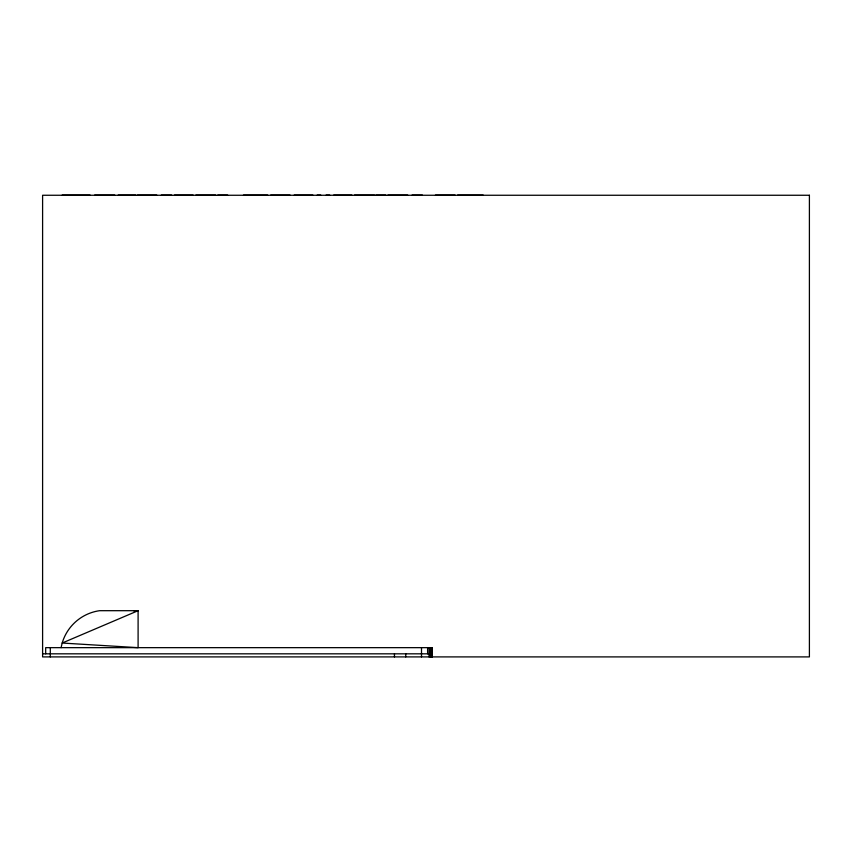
<?xml version="1.0" encoding="UTF-8"?>
<svg xmlns="http://www.w3.org/2000/svg" width="852" height="852" viewBox="0 0 852 852"><rect width="100%" height="100%" fill="white"/><g stroke="black" fill="none" stroke-linecap="round" stroke-linejoin="round"><path stroke-width="1.28" d="M61.078 647.658L62.185 643.036A45.678 45.678 0 0 1 99.588 610.692L138.099 610.692L138.099 647.658L62.185 643.036L138.099 610.692L134.179 611.289M62.164 195.097L90.11 195.097M94.647 195.097L114.754 195.097M118.172 195.097L135.787 195.097M137.374 195.097L156.789 195.097M161.273 195.097L171.614 195.097M174.436 195.097L193.148 195.097M195.864 195.097L215.673 195.097M217.761 195.097L227.644 195.097M243.459 195.097L267.677 195.097M270.67 195.097L290.074 195.097M294.185 195.097L312.897 195.097M317.168 195.097L320.746 195.097M326.103 195.097L329.735 195.097M333.686 195.097L351.876 195.097M354.464 195.097L374.56 195.097M375.892 195.097L385.775 195.097M387.905 195.097L407.714 195.097M412.059 195.097L422.4 195.097M435.436 195.097L455.085 195.097M457.599 195.097L483.201 195.097M42.6 653.825L429.035 653.825M432.283 656.903L432.188 647.658L45.678 647.658L45.678 653.825M431.921 647.658L431.921 656.903M431.463 647.658L431.463 656.903M431.218 647.658L431.218 656.903M430.835 647.658L430.835 656.903M430.058 647.658L430.058 656.903M429.131 647.658L429.035 656.903M427.608 647.658L427.608 653.825M421.506 647.658L421.506 656.903M405.733 653.825L405.733 656.903M394.455 653.825L394.455 656.903M50.3 647.658L50.3 656.903M809.4 195.257L42.6 195.257L42.6 656.903L809.4 656.903L809.4 195.257"/></g></svg>
